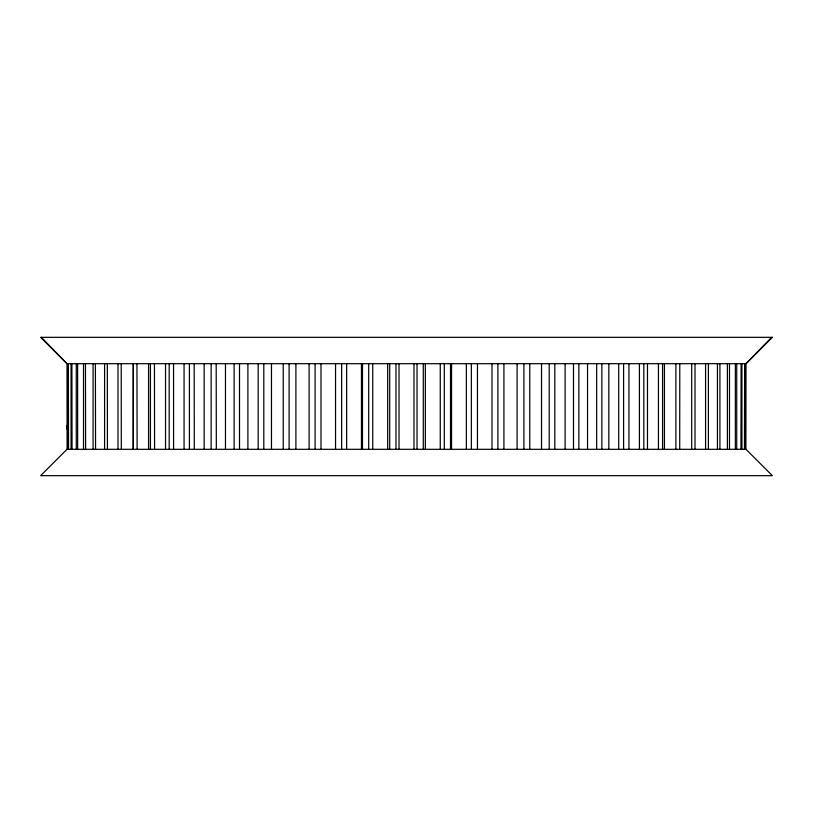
<?xml version="1.0" encoding="UTF-8"?>
<svg xmlns="http://www.w3.org/2000/svg" width="813" height="813" viewBox="0 0 813 813"><rect width="100%" height="100%" fill="white"/><g stroke="black" fill="none" stroke-linecap="round" stroke-linejoin="round"><path stroke-width="1.22" d="M735.338 449.315L735.369 363.685M745.897 449.315L745.999 363.685L771.628 337.334M740.948 449.315L741.11 363.685M744.464 449.315L744.647 363.685M41.372 337.334L67.001 363.685L67.103 449.315M136.95 363.685L137.112 449.315M95.385 363.685L95.558 449.315M68.353 363.685L68.536 449.315M216.187 363.685L216.329 449.315M194.185 363.685L194.297 449.315M173.555 363.685L173.586 449.315M154.44 363.685L154.572 449.315M121.218 363.685L121.3 449.315M107.326 363.685L107.428 449.315M85.456 363.685L85.599 449.315M77.611 363.685L77.631 449.315M71.89 363.685L72.052 449.315M745.054 363.685L745.054 449.315M741.934 363.685L741.934 449.315M736.73 363.685L736.73 449.315M729.485 363.685L729.485 449.315M727.401 363.685L727.401 449.315M719.922 363.685L719.922 449.315M717.442 363.685L717.442 449.315M708.408 363.685L708.408 449.315M705.572 363.685L705.572 449.315M695.013 363.685L695.013 449.315M691.7 363.685L691.7 449.315M679.79 363.685L679.719 449.315M675.888 363.685L675.888 449.315M664.424 363.685L664.424 449.315M662.565 363.685L662.565 449.315M658.428 363.685L658.428 449.315M647.473 363.685L647.473 449.315M643.825 363.685L643.825 449.315M639.414 363.685L639.414 449.315M628.937 363.685L628.937 449.315M623.591 363.685L623.591 449.315M618.703 363.685L618.703 449.315M608.846 363.685L608.846 449.315M601.854 363.685L601.854 449.315M596.671 363.685L596.671 449.315M587.535 363.685L587.535 449.315M578.876 363.685L578.876 449.315M573.49 363.685L573.49 449.315M565.106 363.685L565.106 449.315M554.812 363.685L554.812 449.315M549.202 363.685L549.202 449.315M541.529 363.685L541.529 449.315M529.771 363.685L529.771 449.315M523.897 363.685L523.897 449.315M517.098 363.685L517.098 449.315M503.918 363.685L503.918 449.315M497.902 363.685L497.902 449.315M492.007 363.685L492.007 449.315M477.465 363.685L477.444 449.315M471.357 363.685L471.357 449.315M466.357 363.685L466.357 449.315M451.55 363.685L451.55 449.315M450.504 363.685L450.504 449.315M444.305 363.685L444.305 449.315M440.26 363.685L440.26 449.315M425.331 363.685L425.331 449.315M423.288 363.685L423.288 449.315M417.028 363.685L417.028 449.315M413.98 363.685L413.98 449.315M399.02 363.685L399.02 449.315M395.972 363.685L395.972 449.315M389.712 363.685L389.712 449.315M387.669 363.685L387.669 449.315M372.74 363.685L372.74 449.315M368.696 363.685L368.696 449.315M362.496 363.685L362.496 449.315M361.45 363.685L361.45 449.315M346.643 363.685L346.643 449.315M341.643 363.685L341.643 449.315M335.556 363.685L335.535 449.315M320.993 363.685L320.993 449.315M315.098 363.685L315.098 449.315M309.082 363.685L309.082 449.315M295.902 363.685L295.902 449.315M289.103 363.685L289.103 449.315M283.229 363.685L283.229 449.315M271.471 363.685L271.471 449.315M263.798 363.685L263.798 449.315M258.188 363.685L258.188 449.315M247.894 363.685L247.894 449.315M239.51 363.685L239.51 449.315M234.124 363.685L234.124 449.315M225.465 363.685L225.465 449.315M211.146 363.685L211.146 449.315M204.154 363.685L204.154 449.315M189.409 363.685L189.409 449.315M184.063 363.685L184.063 449.315M169.175 363.685L169.175 449.315M165.527 363.685L165.527 449.315M150.435 363.685L150.435 449.315M148.576 363.685L148.576 449.315M117.987 363.685L117.987 449.315M104.592 363.685L104.592 449.315M93.078 363.685L93.078 449.315M83.515 363.685L83.515 449.315M76.27 363.685L76.27 449.315M71.066 363.685L71.066 449.315M67.946 363.685L67.946 449.315M67.103 425.392L67.103 429.173M67.001 449.315L40.65 475.666L772.35 475.666L745.999 449.315L67.001 449.315M772.35 337.334L745.999 363.685L67.001 363.685L40.65 337.334L772.35 337.334M133.281 449.315L133.281 363.685L133.21 449.315"/></g></svg>
